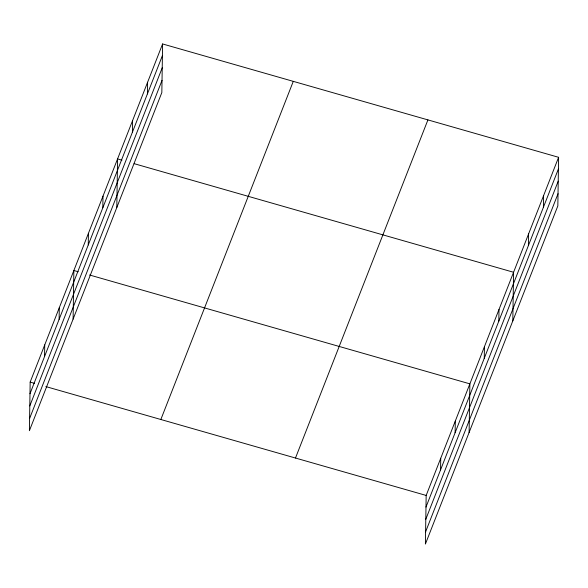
<?xml version="1.0" encoding="UTF-8"?>
<svg xmlns="http://www.w3.org/2000/svg" width="588" height="588" viewBox="0 0 588 588"><rect width="100%" height="100%" fill="white"/><g stroke="black" fill="none" stroke-linecap="round" stroke-linejoin="round"><path stroke-width="0.88" d="M162.597 43.953L30.164 382.09L29.4 430.695L161.832 92.559L162.597 43.953L558.6 157.305L557.836 205.91L425.403 544.047L426.168 495.441L558.6 157.305M44.548 356.548L44.732 344.899M59.116 319.35L59.3 307.7M73.103 319.115L73.867 270.509L78.226 271.752M88.251 244.961L88.435 233.311M102.819 207.77L103.003 196.113M116.806 207.527L117.571 158.922L121.929 160.171M132.396 132.249L132.579 120.599M147.404 93.926L147.588 82.276M440.552 469.893L440.735 458.243M455.119 432.702L455.303 421.052M469.106 432.459L469.871 383.854L89.552 274.993M484.255 358.312L484.439 346.655M498.822 321.114L499.006 309.464M512.81 320.872L513.574 272.266L134.123 163.662M528.399 245.6L528.583 233.943M543.408 207.277L543.591 195.62M29.981 393.747L162.413 55.603M29.79 405.94L162.222 67.804M29.591 418.502L162.023 80.365M160.847 419.494L293.28 81.357M295.485 458.037L427.917 119.893M425.984 507.091L558.416 168.954M425.793 519.285L558.225 181.148M425.594 531.853L558.027 193.709M30.164 382.09L34.523 383.339M45.842 386.581L426.168 495.441"/></g></svg>
